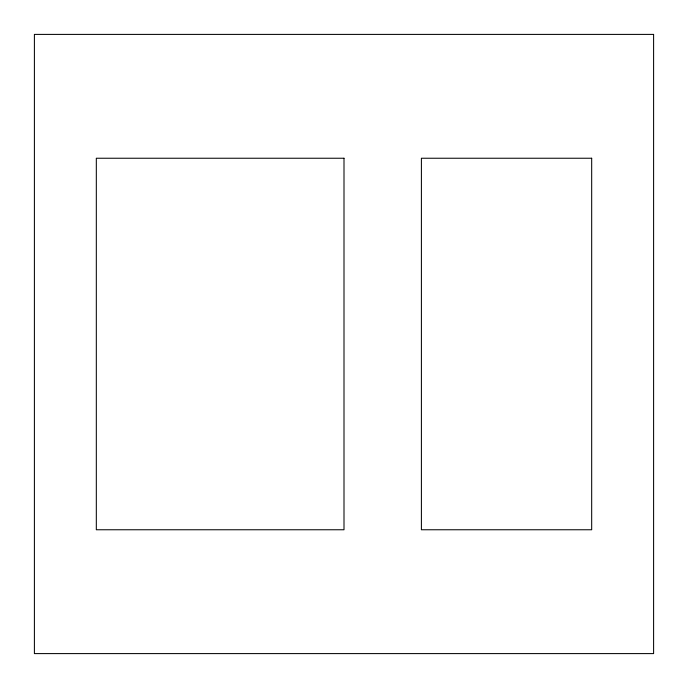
<?xml version="1.0" encoding="UTF-8"?>
<svg xmlns="http://www.w3.org/2000/svg" width="688" height="688" viewBox="0 0 688 688"><rect width="100%" height="100%" fill="white"/><g stroke="black" fill="none" stroke-linecap="round" stroke-linejoin="round"><path stroke-width="1.03" d="M653.6 34.4L34.4 34.4L34.4 653.6L653.6 653.6L653.6 34.4M344 158.24L96.32 158.24L96.32 529.76L344 529.76L344 158.24M591.68 158.24L421.4 158.24L421.4 529.76L591.68 529.76L591.68 158.24"/></g></svg>
